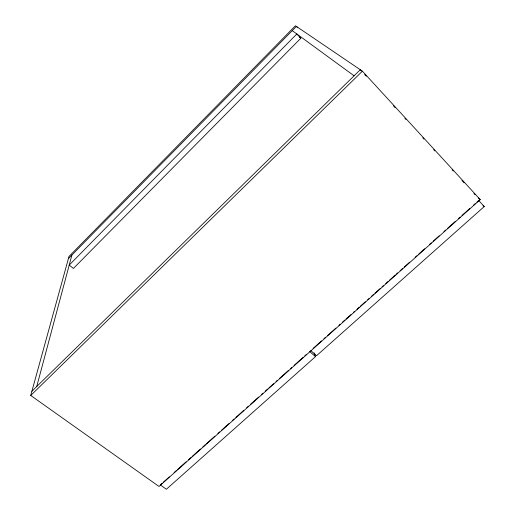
<?xml version="1.0" encoding="UTF-8"?>
<svg xmlns="http://www.w3.org/2000/svg" width="515" height="515" viewBox="0 0 515 515"><rect width="100%" height="100%" fill="white"/><g stroke="black" fill="none" stroke-linecap="round" stroke-linejoin="round"><path stroke-width="0.77" d="M36.726 386.527L71.907 255.028M30.733 395.475L68.997 256.476L295.423 25.75L362.406 71.173L480.238 199.601L159.006 486.469L30.733 395.475L362.406 71.173M68.424 258.575L296.395 26.407L297.49 27.585M300.818 38.239L73.413 268.444L69.21 265.09L296.82 33.971L300.818 38.239L299.646 37.37M31.891 391.258L360.288 69.737L361.376 70.922M162.096 483.315L160.294 484.918L166.384 489.25L315.508 356.625L314.118 352.872M163.294 482.24L169.293 476.884M174.089 472.596L176.491 470.452M177.688 469.384L186.082 461.884M188.484 459.74L190.885 457.597M192.082 456.528L200.483 449.029M202.878 446.885L205.279 444.741M206.476 443.673L214.877 436.166M217.871 433.488L219.673 431.885M221.469 430.276L229.272 423.311M232.265 420.633L234.068 419.023M235.87 417.42L243.666 410.455M246.666 407.777L248.462 406.168M250.264 404.565L258.659 397.059M261.659 394.381L262.856 393.312M265.257 391.168L267.652 389.025M268.856 387.956L273.652 383.669M276.053 381.525L277.25 380.456M279.651 378.313L288.645 370.279M290.447 368.669L291.645 367.594M294.046 365.457L303.039 357.416M304.841 355.814L306.039 354.738M313.107 348.43L321.508 340.924M323.903 338.78L325.705 337.177M327.508 335.568L335.909 328.061M338.909 325.383L340.106 324.308M342.507 322.165L344.908 320.021M346.106 318.952L350.908 314.665M353.309 312.521L354.507 311.446M356.908 309.303L359.309 307.159M360.513 306.09L365.309 301.796M367.71 299.653L368.914 298.584M371.309 296.44L373.71 294.297M374.914 293.222L380.315 288.4M382.111 286.791L383.315 285.722M385.716 283.578L388.11 281.435M389.314 280.36L395.314 274.997M396.511 273.928L397.715 272.853M400.116 270.71L402.518 268.566M404.314 266.963L409.715 262.135M415.116 257.313L416.918 255.704M418.714 254.095L424.721 248.739M429.516 244.451L431.319 242.842M433.121 241.232L439.121 235.87M443.917 231.583L445.72 229.98M447.522 228.37L455.324 221.399M458.324 218.721L460.12 217.111M461.923 215.508L469.725 208.536M473.324 205.324L475.126 203.715M476.922 202.105L478.725 200.496L484.267 206.528L316.571 355.678L310.706 350.573M292.25 30.63L354.088 75.808M478.396 198.075L480.238 199.601M483.044 205.498L484.267 206.528M309.637 351.526L315.508 356.625M364.639 74.475L366.268 76.252M393.454 105.858L395.082 107.635M404.867 118.296L405.955 119.48M422.809 137.84L423.897 139.024M433.681 149.685L434.763 150.869M452.164 169.815L453.252 170.999M461.949 180.475L464.118 182.844M473.903 193.505L474.991 194.689"/></g></svg>
